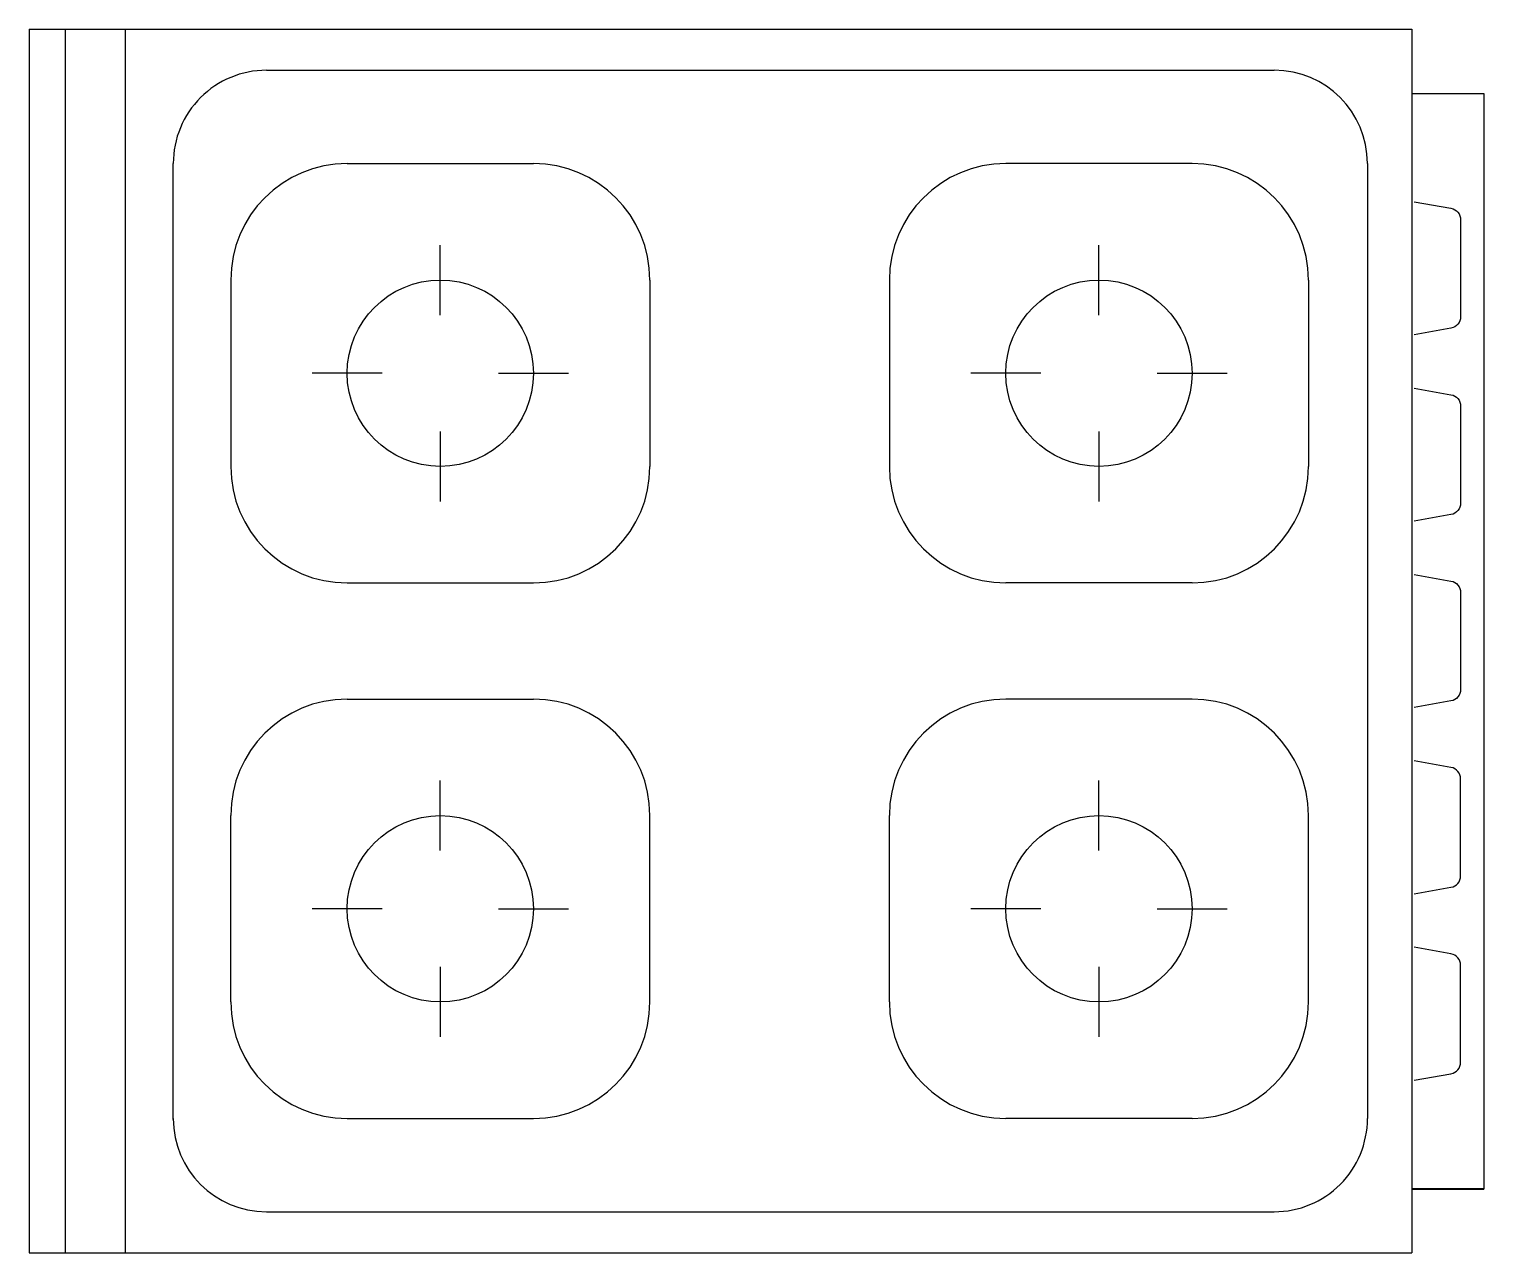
# Model space of a CAD drawing. Header units: millimetres. Extents: x -3023.234 to -3022.568, y 2888.014 to 2888.574.
import ezdxf

# ---------------------------------------------------------------- set-up
doc = ezdxf.new("R2010")
doc.units = ezdxf.units.MM
doc.header["$LTSCALE"] = 10
doc.layers.add('cozinha_fogões', color=2, linetype='Continuous')

msp = doc.modelspace()

# ---------------------------------------------------------------- linework, layer by layer
at = {"layer": 'cozinha_fogões'}
for p, q in [((-3023.23361, 2888.57437), (-3023.23361, 2888.01437)), ((-3023.23361, 2888.57437), (-3022.60061, 2888.57437)), ((-3022.60061, 2888.57437), (-3022.60061, 2888.01437)), ((-3022.60061, 2888.54489), (-3022.56761, 2888.54489)), ((-3022.56761, 2888.54489), (-3022.56761, 2888.0435)), ((-3022.60061, 2888.04386), (-3022.56761, 2888.04386)), ((-3022.60061, 2888.0435), (-3022.56761, 2888.0435)), ((-3023.23361, 2888.01437), (-3022.60061, 2888.01437))]:
    msp.add_line(p, q, dxfattribs=at)
at = {"layer": 'cozinha_fogões', "color": 1}
for p, q in [((-3023.21711, 2888.57437), (-3023.21711, 2888.01437)), ((-3023.18961, 2888.57437), (-3023.18961, 2888.01437)), ((-3023.12497, 2888.55555), (-3022.66356, 2888.55555)), ((-3023.16761, 2888.07548), (-3023.16761, 2888.51291)), ((-3023.088, 2888.51284), (-3023.00271, 2888.51284)), ((-3022.70121, 2888.51284), (-3022.78649, 2888.51284)), ((-3022.62092, 2888.51291), (-3022.62092, 2888.07584)), ((-3023.04536, 2888.44354), (-3023.04536, 2888.47553)), ((-3022.74385, 2888.44354), (-3022.74385, 2888.47553)), ((-3023.1413, 2888.45953), (-3023.1413, 2888.37425)), ((-3022.94941, 2888.45953), (-3022.94941, 2888.37425)), ((-3022.8398, 2888.45953), (-3022.8398, 2888.37425)), ((-3022.6479, 2888.45953), (-3022.6479, 2888.37425)), ((-3023.07201, 2888.41689), (-3023.10399, 2888.41689)), ((-3023.0187, 2888.41689), (-3022.98672, 2888.41689)), ((-3022.7705, 2888.41689), (-3022.80248, 2888.41689)), ((-3022.7172, 2888.41689), (-3022.68521, 2888.41689)), ((-3023.04536, 2888.39024), (-3023.04536, 2888.35826)), ((-3022.74385, 2888.39024), (-3022.74385, 2888.35826)), ((-3023.088, 2888.32095), (-3023.00271, 2888.32095)), ((-3022.70121, 2888.32095), (-3022.78649, 2888.32095)), ((-3023.088, 2888.2678), (-3023.00271, 2888.2678)), ((-3022.70121, 2888.2678), (-3022.78649, 2888.2678)), ((-3023.04536, 2888.19851), (-3023.04536, 2888.23049)), ((-3022.74385, 2888.19851), (-3022.74385, 2888.23049)), ((-3023.1413, 2888.12921), (-3023.1413, 2888.2145)), ((-3022.94941, 2888.12921), (-3022.94941, 2888.2145)), ((-3022.8398, 2888.12921), (-3022.8398, 2888.2145)), ((-3022.6479, 2888.12921), (-3022.6479, 2888.2145)), ((-3023.07201, 2888.17186), (-3023.10399, 2888.17186)), ((-3023.0187, 2888.17186), (-3022.98672, 2888.17186)), ((-3022.7705, 2888.17186), (-3022.80248, 2888.17186)), ((-3022.7172, 2888.17186), (-3022.68521, 2888.17186)), ((-3023.04536, 2888.14521), (-3023.04536, 2888.11322)), ((-3022.74385, 2888.14521), (-3022.74385, 2888.11322)), ((-3023.088, 2888.07591), (-3023.00271, 2888.07591)), ((-3022.70121, 2888.07591), (-3022.78649, 2888.07591)), ((-3023.12497, 2888.0332), (-3022.66356, 2888.0332))]:
    msp.add_line(p, q, dxfattribs=at)
for points in [[(-3022.5996, 2888.49536), (-3022.58268, 2888.49237, -0.36397), (-3022.57827, 2888.48713), (-3022.57827, 2888.44277, -0.36397), (-3022.58268, 2888.43752), (-3022.5996, 2888.43453)], [(-3022.5996, 2888.41007), (-3022.58268, 2888.40709, -0.36397), (-3022.57827, 2888.40184), (-3022.57827, 2888.35748, -0.36397), (-3022.58268, 2888.35223), (-3022.5996, 2888.34925)], [(-3022.5996, 2888.32479), (-3022.58268, 2888.3218, -0.36397), (-3022.57827, 2888.31655), (-3022.57827, 2888.2722, -0.36397), (-3022.58268, 2888.26695), (-3022.59959, 2888.26396)], [(-3022.59959, 2888.17868), (-3022.58268, 2888.18166, 0.36397), (-3022.57827, 2888.18691), (-3022.57827, 2888.23127, 0.36397), (-3022.58268, 2888.23652), (-3022.59959, 2888.2395)], [(-3022.59959, 2888.09339), (-3022.58268, 2888.09637, 0.36397), (-3022.57827, 2888.10162), (-3022.57827, 2888.14598, 0.36397), (-3022.58268, 2888.15123), (-3022.59959, 2888.15421)]]:
    msp.add_lwpolyline(points, format="xyb", dxfattribs=at)
for centre in [(-3023.04536, 2888.41689), (-3022.74385, 2888.41689), (-3023.04536, 2888.17186), (-3022.74385, 2888.17186)]:
    msp.add_circle(centre, 0.04264, dxfattribs=at)
for centre, radius, start, end in [((-3023.12497, 2888.51291), 0.04264, 89.99995, 180.00018), ((-3022.66356, 2888.51291), 0.04264, 0, 89.99995), ((-3023.088, 2888.45953), 0.0533, 90.00013, 180.00013), ((-3023.00271, 2888.45953), 0.0533, 0.00013, 90.00013), ((-3022.78649, 2888.45953), 0.0533, 89.99987, 179.99987), ((-3022.70121, 2888.45953), 0.0533, 359.99987, 89.99987), ((-3023.088, 2888.37425), 0.0533, 180.00013, 270.00013), ((-3023.00271, 2888.37425), 0.0533, 270.00013, 0.00013), ((-3022.78649, 2888.37425), 0.0533, 179.99987, 269.99987), ((-3022.70121, 2888.37425), 0.0533, 269.99987, 359.99987), ((-3023.088, 2888.2145), 0.0533, 89.99987, 179.99987), ((-3023.00271, 2888.2145), 0.0533, 359.99987, 89.99987), ((-3022.78649, 2888.2145), 0.0533, 90.00013, 180.00013), ((-3022.70121, 2888.2145), 0.0533, 0.00013, 90.00013), ((-3023.088, 2888.12921), 0.0533, 179.99987, 269.99987), ((-3023.00271, 2888.12921), 0.0533, 269.99987, 359.99987), ((-3022.78649, 2888.12921), 0.0533, 180.00013, 270.00013), ((-3022.70121, 2888.12921), 0.0533, 270.00013, 0.00013), ((-3023.12497, 2888.07584), 0.04264, 179.99987, 269.99987), ((-3022.66356, 2888.07584), 0.04264, 269.99987, 0)]:
    msp.add_arc(centre, radius, start, end, dxfattribs=at)

doc.saveas('drawing.dxf')
